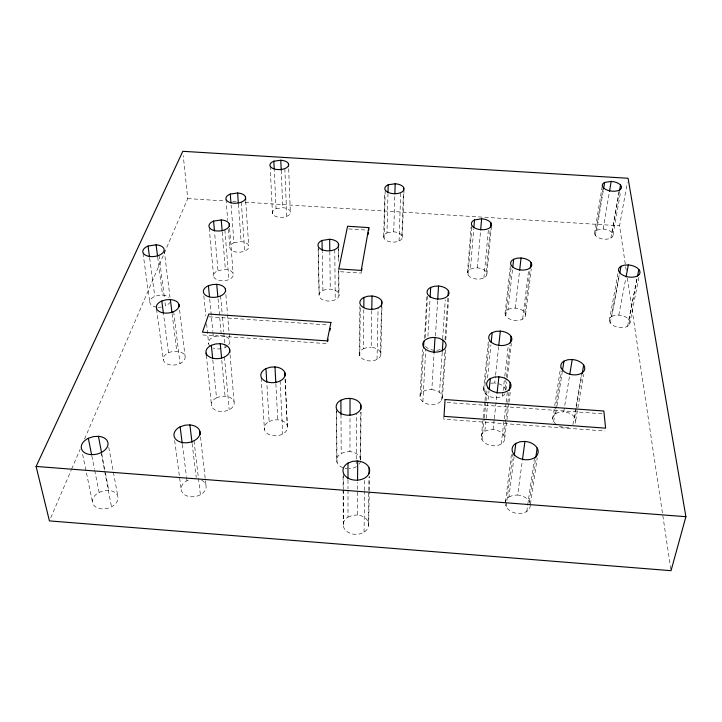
<?xml version="1.0" encoding="UTF-8"?>
<svg xmlns="http://www.w3.org/2000/svg" width="722" height="722" viewBox="0 0 722 722"><rect width="100%" height="100%" fill="white"/><g stroke="black" fill="none" stroke-linecap="round" stroke-linejoin="round"><path stroke-width="0.54" stroke-dasharray="3.61 2.71" d="M360.648 459.932A12.003 8.556 -0.4 0 0 349.962 451.656L350.008 417.262M356.235 460.113L356.19 466.791A12.003 8.556 -0.4 0 1 349.123 468.722M356.235 459.002L356.515 413.336M347.986 490.094L347.995 517.105A12.77 9.693 -0.2 0 0 348.41 532.493A12.77 9.693 -0.2 0 0 367.877 528.143A12.77 9.693 -0.2 0 0 357.309 515.021L357.543 482.404M359.484 353.311L359.863 306.354M359.827 355.874L360.242 305.505M361.217 271.31L361.199 273.096L338.817 271.616M360.197 457.811L360.621 412.253M360.594 459.887L361.081 408.742M371.776 310.523L371.18 347.309A10.731 6.841 0.9 0 1 380.205 356.605A10.731 6.841 0.9 0 1 363.906 359.619A10.731 6.841 0.9 0 1 363.374 348.753L363.798 309.702M364.05 532.15L364.574 491.556M364.592 490.428L364.754 478.027M368.238 521.97L368.734 491.574M368.752 490.446L368.969 476.935M368.68 525.58L369.24 491.79M369.258 490.662L369.502 476.015M377.028 359.439L378.093 307.888M380.44 352.264L381.478 307.581M380.846 354.818L381.965 306.733M383.707 236.329L384.736 192.584M384.068 238.269L385.214 189.976M386.983 232.89L393.734 231.825A9.323 5.171 1.7 0 1 401.775 238.874A9.323 5.171 1.7 0 1 387.687 241.103A9.323 5.171 1.7 0 1 386.983 232.89L387.985 193.731M393.734 231.825L394.835 194.931M399.067 241.004L400.701 192.648M401.892 235.589L403.399 193.018M402.289 237.52L403.977 190.409M420.033 396.179L422.523 349.502M421.07 393.499L423.399 350.197M424.536 338.401L426.882 295.081M425.24 337.562L427.614 294.188M422.848 401.712L425.754 349.376M427.92 336.181L430.059 298.493M442.225 352.381L439.527 392.308A11.236 7.482 3.8 0 1 436.377 403.896A11.236 7.482 3.8 0 1 420.267 398.21A11.236 7.482 3.8 0 1 431.819 389.582L434.003 354.123M435.447 335.892L437.649 300.451M442.676 338.798L445.293 299.838M445.014 339.602L447.92 297.437M441.476 400.493L445.023 349.322M445.745 339.872L448.75 296.543M442.451 397.795L445.79 350.008M443.994 416.341L443.795 419.175L605.063 430.998M467.405 272.79L471.213 225.824M468 274.901L472.017 225.643M470.428 269.026L477.341 267.853A9.765 5.614 4.7 0 1 486.511 275.551A9.765 5.614 4.7 0 1 472.089 278.006A9.765 5.614 4.7 0 1 470.428 269.026L473.758 228.865M477.341 267.853L480.554 231.067M483.93 277.88L488.496 228.549M486.258 271.959L490.238 229.515M486.89 274.071L491.429 225.977M483.514 389.474L488.271 341.885M484.236 392.236L489.363 341.28M481.276 436.738L484.859 401.504M484.976 400.403L486.204 388.292M487.558 377.922L490.933 344.791M482.025 439.779L484.173 418.841M484.291 417.74L485.87 402.316M485.987 401.215L487.449 386.884M484.823 431.296L488.794 429.807L493.081 429.563A11.76 8.077 7.4 0 1 504.263 440.619A11.76 8.077 7.4 0 1 487.007 444.238A11.76 8.077 7.4 0 1 484.823 431.296L489.056 390.629M505.716 390.151A11.191 7.319 6.7 0 0 494.732 382.994L495.445 376.37M495.572 375.269L498.658 346.569M505.075 313.556L510.463 264.405M493.081 429.563L494.164 419.681M494.29 418.579L496.953 394.42M505.797 315.884L511.347 265.561M508.062 309.413L511.501 308.285L515.237 308.104A10.279 6.155 6.4 0 1 525.219 316.57A10.279 6.155 6.4 0 1 510.237 319.295A10.279 6.155 6.4 0 1 508.062 309.413L512.53 269.288M502.521 396.062L503.026 391.622M503.153 390.521L504.678 377.209M504.804 376.099L508.234 346.163M505.021 388.319L506.167 378.364M506.303 377.263L510.003 345.197M515.237 308.104L519.515 271.364M505.932 389.961L506.835 382.218M507.349 377.786L511.347 343.482M501.239 443.985L506.041 403.183M506.167 402.082L507.467 391.053M503.875 435.429L507.665 403.526M507.801 402.434L509.109 391.432M504.696 438.471L508.92 403.237M509.046 402.136L510.364 391.125M522.638 319.142L528.811 268.764M524.786 312.617L530.011 270.218M525.553 314.945L531.239 269.144M505.418 502.079L511.645 452.875M506.158 506.673L512.873 454.057M505.274 503.198A12.608 9.16 10.3 0 1 508.911 496.998L514.091 456.791M530.038 503.387A12.608 9.16 10.3 0 0 517.665 495.012L522.367 460.401M526.771 511.438L534.551 457.694M529.343 501.673L535.571 458.984M530.462 504.037L537.222 458.037M552.709 418.724L554.568 406.703M554.731 405.611L560.633 367.363M553.657 421.657L561.481 371.334M556.373 424.5A11.633 7.68 10.3 0 1 555.787 413.489L556.833 406.811M557.005 405.692L562.221 372.272M575.136 423.218A11.633 7.68 10.3 0 0 563.738 411.829L569.685 375.097M594.504 233.504L602.121 186.808M595.37 235.417L603.213 187.549M596.796 230.11L603.15 229.064A9.386 4.982 8 0 1 612.942 236.013A9.386 4.982 8 0 1 599.693 238.215A9.386 4.982 8 0 1 596.796 230.11L603.538 189.074M603.15 229.064L609.305 192.494M572.934 424.608L581.697 373.157M574.721 417.478L576.21 408.742M576.4 407.65L581.986 374.898M575.732 420.403L583.629 374.501M610.857 238.116L619.214 190.184M612.184 232.782L619.359 191.682M613.086 234.686L620.721 191.213M626.218 270.281L619.575 225.778L627.283 182.675M609.305 320.613L618.537 270.326M610.316 322.978L619.602 272.627M611.787 316.416L615.099 315.27L618.817 315.09A10.487 6.128 10.1 0 1 629.864 323.673A10.487 6.128 10.1 0 1 615.18 326.434A10.487 6.128 10.1 0 1 611.787 316.416L619.44 274.965M618.817 315.09L625.839 278.033M627.598 326.272L637.535 275.867M628.943 319.665L637.12 278.169M629.602 324.286L639.593 273.936M50.757 517.782L71.216 470.112M71.659 469.083L80.106 449.391M84.555 439.03L187.729 198.604L183.262 155.717M508.911 496.998L513.107 495.301L517.665 495.012M347.995 517.105L352.58 515.327L357.309 515.021M555.787 413.489L559.568 412.063L563.738 411.829M342.968 467.73A12.003 8.556 -0.4 0 1 341.199 453.479L345.513 451.918L349.962 451.656M201.637 480.166A12.599 8.944 -9.7 0 1 202.359 493.487A12.599 8.944 -9.7 0 1 183.803 494.137A12.599 8.944 -9.7 0 1 186.998 480.681L189.832 479.679M99.104 492.386L104.04 490.68L108.778 490.391A13.023 9.007 -14.1 0 1 116.197 502.99A13.023 9.007 -14.1 0 1 95.963 507.142A13.023 9.007 -14.1 0 1 99.104 492.386L94.699 470.302M269.135 421.504L273.439 420.042L277.78 419.798A11.696 8.005 -4.1 0 1 286.535 430.691A11.696 8.005 -4.1 0 1 268.467 434.256A11.696 8.005 -4.1 0 1 269.135 421.504L266.842 383.238M363.374 348.753L367.209 347.508L371.18 347.309M216.519 397.831L220.815 396.441L225.065 396.216A11.498 7.59 -6.2 0 1 233.053 406.594A11.498 7.59 -6.2 0 1 215.192 409.979A11.498 7.59 -6.2 0 1 216.519 397.831L212.791 359.818M210.219 346.389A10.749 6.642 -5.3 0 1 213.351 336.984L217.367 335.775L221.356 335.577A10.749 6.642 -5.3 0 1 228.215 345.324M168.506 352.697L172.666 351.433L176.746 351.235A11.029 6.859 -7.3 0 1 183.857 360.666A11.029 6.859 -7.3 0 1 166.647 363.726A11.029 6.859 -7.3 0 1 168.506 352.697L163.524 314.205M322.905 290.379L326.543 289.305L330.279 289.134A10.045 5.984 -0.7 0 1 338.329 297.274A10.045 5.984 -0.7 0 1 322.933 299.883A10.045 5.984 -0.7 0 1 322.905 290.379L322.22 251.554M156.656 307.13A10.352 6.02 -6.7 0 1 149.815 302.554A10.352 6.02 -6.7 0 1 154.797 296.372L158.723 295.271L162.549 295.099A10.352 6.02 -6.7 0 1 168.867 297.338M217.972 270.615L225.372 269.423A9.928 5.686 -4.2 0 1 232.276 277.212A9.928 5.686 -4.2 0 1 216.844 279.694A9.928 5.686 -4.2 0 1 217.972 270.615L214.56 232.096M233.982 242.718L241.094 241.617A9.557 5.307 -3.4 0 1 247.908 248.882A9.557 5.307 -3.4 0 1 233.053 251.184A9.557 5.307 -3.4 0 1 233.982 242.718L231.112 205.12M276.084 208.685L282.816 207.683A9.097 4.864 -1.8 0 1 289.684 214.335A9.097 4.864 -1.8 0 1 275.633 216.419A9.097 4.864 -1.8 0 1 276.084 208.685L274.261 170.031M490.662 383.211L494.732 382.994M187.729 198.604L224.84 200.942M232.71 201.429L236.085 201.646M245.083 202.214L619.575 225.778M348.681 228.928L367.669 230.147M209.037 316.777L328.727 325.026M202.756 334.972L327.247 343.672L327.219 341.831M447.117 402.515L603.294 413.832M431.819 389.582L435.871 390.394L439.527 392.308M82.624 454.355L92.461 502.07M91.838 455.943L94.483 469.192M101.811 453.976L108.778 490.391M101.098 452.595L111.495 506.835M108.787 447.351L117.984 497.061M627.373 278.069L670.873 569.568M143.037 253.305L149.851 302.717M174.661 440.555L181.267 490.121M149.671 258.079L154.797 296.372M156.548 309.16L163.343 359.926M182.359 444.409L186.438 476.276M186.583 477.377L186.998 480.681M157.676 257.104L162.549 295.099M158.993 255.335L164.454 298.213M165.013 302.617L165.428 305.911A10.352 6.02 -6.7 0 0 169.715 302.554M172.134 313.871L176.746 351.235M164.192 250.227L170.004 297.338M173.677 311.615L180.013 363.536M192.133 443.588L196.231 477.639M179.616 310.009L185.058 356.253M194.001 440.781L198.315 477.143M198.442 478.244L200.4 494.778M200.499 436.864L205.978 485.247M206.348 355.332L211.51 405.8M203.83 295.867L205.842 315.992M206.627 323.817L208.64 343.952M209.705 299.088L212.81 331.416M212.918 332.526L213.351 336.984M221.798 360.458L225.065 396.216M209.19 227.962L213.649 276.562M224.47 357.002L229.181 409.753M218.035 298.836L221.356 335.577M220.598 295.939L222.087 312.734M222.484 317.211L223.766 331.768M223.865 332.887L224.759 342.959M224.858 344.078L225.147 347.435M225.878 294.675L227.484 313.646M227.574 314.756L229.082 332.616M229.181 333.726L229.749 340.423M230.056 354.728L234.063 401.73M222.25 232.042L225.372 269.423M224.867 229.804L228.928 279.567M226.049 199.425L227.728 220.508M228.432 229.388L229.921 248.26M229.605 228.405L233.152 273.584M238.413 204.055L241.094 241.617M241.319 202.178L244.722 251.075M245.733 201.203L248.684 245.498M261.147 377.931L264.469 429.861M275.858 383.806L277.78 419.798M270.127 166.078L272.492 213.748M280.1 380.927L282.762 434.012M285.136 378.897L287.437 428.579M285.145 379.402L287.293 425.583M281.21 170.166L282.816 207.683M284.82 168.605L286.751 216.338M288.692 168.767L290.37 213.062M318.149 248.774L319.07 294.368M318.276 246.509L319.286 296.607M329.81 251.455L330.279 289.134M336.56 408.968L337.03 462.396M336.29 411.369L336.723 459.192M334.773 249.586L335.225 299.738M340.983 414.618L341.199 453.479M338.69 246.78L338.78 261.238M338.798 268.936L339.006 295.704M338.447 249.045L338.528 261.265M338.591 271.264L338.744 293.475M343.419 474.21L343.482 488.866M343.482 489.994L343.627 527.195M343.076 476.249L343.13 488.641M343.13 489.769L343.275 523.576M347.986 479.959L347.986 488.965M161.466 307.049A10.352 6.02 -6.7 0 1 157.586 307.22M440.258 349.565A10.595 6.651 3.6 0 1 436.332 350.287M434.328 350.26A10.595 6.651 3.6 0 1 425.357 346.199M227.583 345.91A10.749 6.642 -5.3 0 1 222.15 348.473M221.094 348.681A10.749 6.642 -5.3 0 1 213.306 348.139M505.021 393.725A11.191 7.319 6.7 0 1 489.453 396.477A11.191 7.319 6.7 0 1 485.428 385.593M568.936 427.171A11.633 7.68 10.3 0 1 558.675 425.854M360.585 460.997A12.003 8.556 -0.4 0 1 359.285 464.084M347.3 468.677A12.003 8.556 -0.4 0 1 345.071 468.352M530.3 505.138A12.608 9.16 10.3 0 1 518.486 513.523A12.608 9.16 10.3 0 1 505.328 504.064"/><path stroke-width="1.08" d="M350.008 415.042L350.026 398.4L345.396 398.652L340.901 400.187L340.983 414.618M357.561 480.157L357.697 461.033L352.76 461.322L347.977 463.082L347.986 478.83M360.648 408.923L360.693 404.482M363.816 307.473L363.924 297.428L367.895 296.219L372.02 296.029A11.128 6.688 0.9 0 1 381.387 305.135A11.128 6.688 0.9 0 1 364.484 308.05A11.128 6.688 0.9 0 1 363.924 297.428M368.78 230.219L368.816 227.61L347.571 226.248L338.798 268.936L361.226 270.416L368.816 227.61M369.023 473.56L369.123 467.928M371.794 309.404L372.02 296.029M381.496 306.462L381.631 300.884M388.012 192.612L388.21 184.778L395.178 183.758A9.621 5 1.6 0 1 403.49 190.59A9.621 5 1.6 0 1 388.95 192.729A9.621 5 1.6 0 1 388.21 184.778M394.871 193.812L395.178 183.758M403.481 190.779L403.598 187.413M423.516 347.977L423.877 341.316M430.122 297.383L430.682 287.41L434.5 286.228L438.534 286.047A10.983 6.498 3.4 0 1 448.461 294.919A10.983 6.498 3.4 0 1 432.063 297.762A10.983 6.498 3.4 0 1 430.682 287.41M434.075 353.013L435.032 337.499L439.247 338.293L443.046 340.179L442.297 351.271M437.712 299.341L438.534 286.047M448.073 295.217L448.371 290.776M473.849 227.746L474.498 219.939L481.628 218.802A10.09 5.451 4.4 0 1 491.141 226.293A10.09 5.451 4.4 0 1 476.258 228.657A10.09 5.451 4.4 0 1 474.498 219.939M480.653 229.957L481.628 218.802M490.446 227.277L490.861 222.809M491.159 342.58L492.169 332.643L496.086 331.326L500.319 331.118A11.615 7.175 6.2 0 1 511.456 340.964A11.615 7.175 6.2 0 1 494.435 344.132A11.615 7.175 6.2 0 1 492.169 332.643M489.164 389.528L490.31 378.536L494.435 377.083L498.884 376.839A12.238 7.951 6.8 0 1 510.589 387.741A12.238 7.951 6.8 0 1 492.666 391.279A12.238 7.951 6.8 0 1 490.31 378.536M498.776 345.468L500.319 331.118M497.07 393.319L498.884 376.839M512.773 267.059L513.649 259.261L517.196 258.169L521.067 257.998A10.64 6.002 6 0 1 531.455 266.265A10.64 6.002 6 0 1 515.968 268.891A10.64 6.002 6 0 1 513.649 259.261M510.264 342.986L511.032 336.353M519.641 270.245L521.067 257.998M509.236 390.331L510.156 382.633M530.291 267.988L530.977 262.411M514.235 455.672L515.824 443.38L520.183 441.711L524.939 441.431A13.149 9.07 9.3 0 1 537.791 453.894A13.149 9.07 9.3 0 1 518.721 457.983A13.149 9.07 9.3 0 1 515.824 443.38M522.511 459.291L524.939 441.431M535.724 457.892L537.168 448.037M562.393 371.162L563.954 361.135L567.871 359.737L572.203 359.511A12.084 7.554 9.5 0 1 584.495 369.98A12.084 7.554 9.5 0 1 567.257 373.373A12.084 7.554 9.5 0 1 563.954 361.135M569.866 373.978L572.203 359.511M603.538 189.074L604.63 182.422L611.173 181.412A9.684 4.819 7.5 0 1 621.344 188.153A9.684 4.819 7.5 0 1 607.698 190.265A9.684 4.819 7.5 0 1 604.63 182.422M609.494 191.384L611.173 181.412M582.176 373.806L583.665 365.07M619.557 190.572L620.523 185.022M361.587 270.894L361.984 268.692M368.003 234.614L368.391 232.412M619.846 272.781L621.055 266.238L624.467 265.127L628.321 264.956A10.857 5.975 9.4 0 1 639.854 273.34A10.857 5.975 9.4 0 1 624.674 276.003A10.857 5.975 9.4 0 1 621.055 266.238M626.046 276.95L628.321 264.956M637.553 275.985L638.844 269.432M327.689 341.497L328.122 339.322M329.873 330.622L330.306 328.447M685.9 516.699L671.036 570.687L49.421 520.896L36.1 466.448L182.81 151.313L628.068 178.262L685.9 516.699L36.1 466.448M180.112 426.819L185.049 425.186L189.895 424.915A13.131 8.854 -8.5 0 1 198.523 437.072A13.131 8.854 -8.5 0 1 178.072 441.052A13.131 8.854 -8.5 0 1 180.112 426.819L182.224 443.308M88.319 438.281L93.481 436.602L98.436 436.323A13.583 8.926 -12.6 0 1 106.044 448.795A13.583 8.926 -12.6 0 1 84.88 452.884A13.583 8.926 -12.6 0 1 88.319 438.281L91.622 454.842M265.958 368.608L270.443 367.173L274.956 366.938A12.166 7.879 -3.6 0 1 284.035 377.669A12.166 7.879 -3.6 0 1 265.227 381.153A12.166 7.879 -3.6 0 1 265.958 368.608L266.77 382.109M211.365 345.278L215.833 343.925L220.264 343.708A11.949 7.455 -5.5 0 1 228.504 353.906A11.949 7.455 -5.5 0 1 209.921 357.209A11.949 7.455 -5.5 0 1 211.365 345.278L212.683 358.699M161.818 301.002L166.141 299.774L170.374 299.585A11.444 6.706 -6.5 0 1 177.684 308.817A11.444 6.706 -6.5 0 1 159.806 311.787A11.444 6.706 -6.5 0 1 161.818 301.002L163.38 313.104M208.423 285.713L212.593 284.54L216.726 284.351A11.146 6.498 -4.7 0 1 224.38 293.249A11.146 6.498 -4.7 0 1 207.034 296.092A11.146 6.498 -4.7 0 1 208.423 285.713L209.488 296.859M322.03 240.462L329.656 239.262A10.397 5.821 -0.5 0 1 337.977 247.186A10.397 5.821 -0.5 0 1 322.048 249.704A10.397 5.821 -0.5 0 1 322.03 240.462L322.202 250.444M148.055 246.04L156.096 244.812A10.713 5.857 -6 0 1 162.793 252.899A10.713 5.857 -6 0 1 146.015 255.462A10.713 5.857 -6 0 1 148.055 246.04L149.526 256.978M213.586 221.094L221.239 219.948A10.261 5.523 -3.8 0 1 228.342 227.52A10.261 5.523 -3.8 0 1 212.367 229.912A10.261 5.523 -3.8 0 1 213.586 221.094L214.461 230.995M230.264 194.065L237.619 193A9.873 5.144 -3 0 1 244.623 200.048A9.873 5.144 -3 0 1 229.271 202.259A9.873 5.144 -3 0 1 230.264 194.065L230.941 202.909M273.837 161.196L280.786 160.239A9.386 4.702 -1.5 0 1 287.852 166.674A9.386 4.702 -1.5 0 1 273.349 168.668A9.386 4.702 -1.5 0 1 273.837 161.196L274.207 168.93M98.436 436.323L101.603 452.875M156.096 244.812L157.531 255.985M170.374 299.585L171.998 312.77M189.895 424.915L192.007 442.496M178.966 304.503L179.227 306.706M199.877 431.368L200.256 434.662M206.113 353.094L206.348 355.332M220.264 343.708L221.591 358.229M216.726 284.351L217.836 296.607M225.399 289.098L225.589 291.327M229.578 349.132L229.867 352.489M221.239 219.948L222.159 230.941M229.262 223.991L229.434 226.203M237.619 193L238.332 202.945M245.435 196.772L245.66 200.093M274.956 366.938L275.804 382.687M284.838 372.642L284.991 376.018M280.786 160.239L281.21 170.166M288.448 163.686L288.529 165.898M329.656 239.262L329.792 250.344M338.41 243.494L338.428 246.825M443.046 340.179A11.669 7.337 3.6 0 1 439.815 351.542A11.669 7.337 3.6 0 1 423.065 345.946A11.669 7.337 3.6 0 1 435.032 337.499M350.026 398.4A12.509 8.438 -0.2 0 1 360.287 409.852A12.509 8.438 -0.2 0 1 341.199 413.589A12.509 8.438 -0.2 0 1 340.901 400.187M357.697 461.033A13.339 9.612 0 0 1 368.743 474.056A13.339 9.612 0 0 1 348.41 478.334A13.339 9.612 0 0 1 347.977 463.082M445.068 399.537L443.994 416.341L605.614 428.164L603.836 411.017L445.068 399.537M330.929 322.436L327.201 340.901L202.476 332.201L208.775 314.034L330.929 322.436"/></g></svg>
